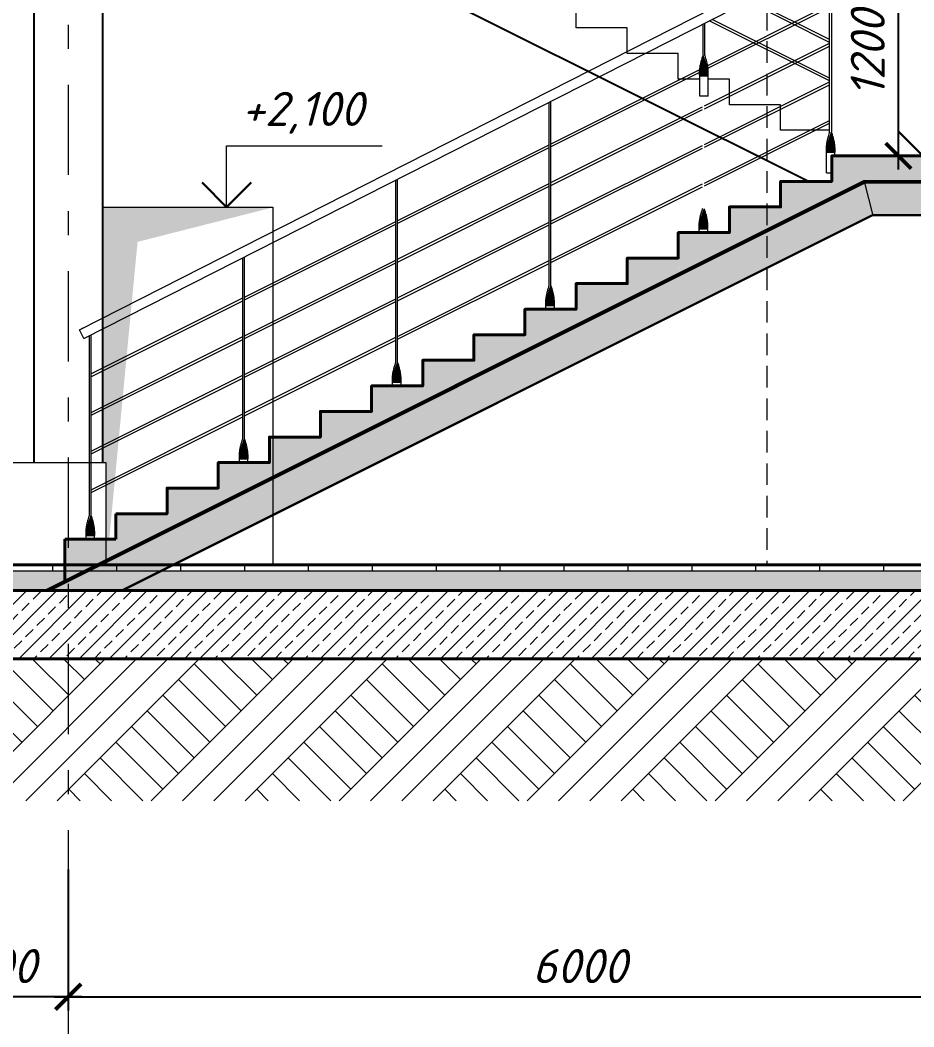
# Model space of a CAD drawing. Header units: millimetres. Extents: x -6419137 to 687965, y -598396 to 179722.
# Drawn here: x 310307 to 315552, y 80457 to 86364 of the extents above; entities that cross this region are included whole.
import ezdxf
from ezdxf.enums import TextEntityAlignment as Align

# ---------------------------------------------------------------- set-up
doc = ezdxf.new("R2010")
doc.units = ezdxf.units.MM
doc.header["$MEASUREMENT"] = 0
doc.linetypes.add('штриховаяX2', pattern=[38.1, 25.4, -12.7])
doc.linetypes.add('Штрихштриховая', pattern=[10936.110735, 5291.666508, -2116.666555, 1411.111116, -2116.666555])
for name, color, linetype, lineweight in [('лестницы_Ном._пера__94', 252, 'Continuous', 5), ('лестницы_Ном._пера__96', 7, 'Continuous', 13), ('лестницы_Ном._пера__99', 7, 'Continuous', 40), ('оси_Ном._пера__96', 7, 'Continuous', 5), ('перекрытие_Ном._пера__99', 7, 'Continuous', 40), ('стены02_Ном._пера__99', 7, 'Continuous', 40), ('чертеж_Ном._пера__91', 250, 'Continuous', 5), ('чертеж_Ном._пера__96', 7, 'Continuous', 13), ('чертеж_Ном._пера__98', 7, 'Continuous', 35), ('штриховка_Ном._пера__96', 7, 'Continuous', 13)]:
    doc.layers.add(name, color=color, linetype=linetype, lineweight=lineweight)
for name, color, linetype in [('оси', 7, 'Continuous'), ('перекрытие', 7, 'Continuous'), ('размеры', 7, 'Continuous'), ('размеры внутр', 7, 'Continuous'), ('чертеж', 7, 'Continuous')]:
    doc.layers.add(name, color=color, linetype=linetype)
doc.styles.get("Standard").update_dxf_attribs({"font": 'isocpeui.ttf'})
doc.styles.add('СГЕНЕРИР_СТИЛЬ_1', font='gost_2_304-81_type.ttf')
doc.dimstyles.get("Standard").update_dxf_attribs({"dimtxt": 150, "dimasz": 100, "dimexe": 100, "dimexo": 100, "dimgap": 80, "dimtad": 1, "dimtoh": 1, "dimdec": 0, "dimzin": 0, "dimdsep": 46, "dimtxsty": 'Standard', "dimblk": 'ARCHTICK', "dimblk2": 'ARCHTICK', "dimcen": 0.09, "dimdle": 100, "dimadec": 0, "dimazin": 0, "dimtfac": 1, "dimtdec": 0, "dimtofl": 0, "dimtmove": 0, "dimatfit": 3, "dimfxl": 1, "dimtolj": 1, "dimtzin": 0, "dimarcsym": 0})
doc.dimstyles.new('STEP', dxfattribs={"dimtxt": 200, "dimasz": 150, "dimexe": 80, "dimexo": 80, "dimgap": 80, "dimtad": 1, "dimdec": 0, "dimzin": 0, "dimdsep": 46, "dimtxsty": 'Standard', "dimblk": 'ARCHTICK', "dimcen": 150, "dimdle": 80, "dimadec": 0, "dimazin": 0, "dimtfac": 1, "dimtdec": 0, "dimtofl": 0, "dimtmove": 1, "dimatfit": 3, "dimfxl": 1, "dimtolj": 1, "dimtzin": 0, "dimarcsym": 0})

# ---------------------------------------------------------------- blocks, each defined once
blk = doc.blocks.new('Стандартный маркер сетки[17]_3', base_point=(114347.3, 2539.6))
at = {"layer": 'оси_Ном._пера__96', "linetype": 'Штрихштриховая', "ltscale": 0.1}
blk.add_line((114347.3, 8601.8), (114347.3, -2142), dxfattribs=at)
at = {"layer": 'оси_Ном._пера__96', "linetype": 'Штрихштриховая'}
blk.add_line((114347.3, -2142), (114347.3, -3142), dxfattribs=at)
blk.add_point((114347.3, -2142), dxfattribs=at)
blk.add_point((114347.3, -2142), dxfattribs=at)
at = {"layer": 'оси_Ном._пера__96', "style": 'СГЕНЕРИР_СТИЛЬ_1'}
blk.add_attdef('AC_MarkerText_1', text='', height=350, rotation=360, dxfattribs=at).set_placement((114208.2, -3811.7), align=Align.BOTTOM_LEFT)
blk = doc.blocks.new('Элемент разреза_68_3', base_point=(50891.7, -142))
at = {"layer": 'штриховка_Ном._пера__96', "linetype": 'Continuous'}
h = blk.add_hatch(dxfattribs=at)
h.set_pattern_fill('ANSI33', color=256, scale=500, style=0)
h.set_pattern_definition([(45, (123176.68, -384.35), (-88.3883, 88.3883), []), (45, (123265.06, -384.35), (-88.3883, 88.3883), [62.5, -31.25])])
h.paths.add_polyline_path([(123347.3, -133.6), (122947.3, -133.6), (122947.3, -434), (123347.3, -434)])
h.paths.add_polyline_path([(113547.3, -834), (123347.3, -834), (123347.3, -434), (113547.3, -434)])
h = blk.add_hatch(dxfattribs=at)
h.set_pattern_fill('ANSI31', color=256, scale=3000, angle=45, style=0)
h.paths.add_polyline_path([(120347.3, -317.9), (120347.3, -283.6), (113547.3, -283.6), (113547.3, -317.9)])
h.paths.add_polyline_path([(122947.3, -283.6), (122947.3, -383.6), (122967.3, -383.6), (122967.3, -283.6)])
h = blk.add_hatch(dxfattribs=at)
h.set_pattern_fill('AR-CONC', color=256, scale=8, style=0)
h.set_pattern_definition([(50, (0, 8), (57.380815, -5.02017), [6, -66]), (355, (0, 8), (-11.100107, 60.17537), [4.8, -52.8]), (100.451444, (4.78, 7.58), (46.280708, 55.1552), [5.099215, -56.09137]), (46.1842, (0, 24), (85.379306, -13.241542), [9, -99]), (96.635635, (7.115, 22.9), (74.772956, 77.92949), [7.64883, -84.1371]), (351.18416, (0, 24), (74.772956, 77.92949), [7.2, -79.2]), (21, (8, 20), (47.752564, -32.209511), [6, -66]), (326, (8, 20), (19.465227, 58.012004), [4.8, -52.8]), (71.451445, (11.98, 17.316), (67.21779, 25.802492), [5.099215, -56.09137]), (37.5, (0, 8), (0.9727884, 26.6315083), [0, -52.16, 0, -53.6, 0, -53]), (7.5, (0, 8), (21.045563, 31.552937), [0, -30.56, 0, -50.96, 0, -20.2]), (327.5, (-17.84, 8), (42.705795, -1.8043897), [0, -20, 0, -62.4, 0, -82.8]), (317.5, (-25.84, 8), (46.654894, 8.008399), [0, -26, 0, -41.44, 0, -58.8])])
h.paths.add_polyline_path([(122947.3, -434), (122947.3, -321.8), (113547.3, -321.8), (113547.3, -434)])
at = {"layer": 'перекрытие_Ном._пера__99', "linetype": 'Continuous'}
for p, q in [((113547.3, -283.6), (122947.3, -283.6)), ((113547.3, -834), (123347.3, -834))]:
    blk.add_line(p, q, dxfattribs=at)
blk.add_lwpolyline([(113547.3, -434), (122947.3, -434), (122947.3, -133.6), (123347.3, -133.6), (123347.3, -434)], dxfattribs=at)
at = {"layer": 'штриховка_Ном._пера__96', "linetype": 'Continuous'}
blk.add_line((113547.3, -317.9), (122947.3, -317.9), dxfattribs=at)
blk = doc.blocks.new('_ArchTick')
at = {"color": 0, "linetype": 'ByBlock', "const_width": 0.15}
blk.add_lwpolyline([(-0.5, -0.5), (0.5, 0.5)], dxfattribs=at)
blk = doc.blocks.new('*D604')
at = {"color": 0, "lineweight": -2, "transparency": 16777216}
for p, q in [((761.7, 712.5), (761.7, 2072.5)), ((512, 1992.5), (841.7, 1992.5)), ((512, 792.5), (841.7, 792.5))]:
    blk.add_line(p, q, dxfattribs=at)
at = {"layer": 'Defpoints', "color": 0, "transparency": 16777216}
for p in [(432, 1992.5), (761.7, 1992.5), (432, 792.5)]:
    blk.add_point(p, dxfattribs=at)
at = {"color": 0, "lineweight": -2, "transparency": 16777216, "xscale": 150, "yscale": 150, "zscale": 150}
for p, rotation in [((761.7, 1992.5), 90), ((761.7, 792.5), 270)]:
    blk.add_blockref('_ArchTick', p, dxfattribs=dict(at, rotation=rotation))
at = {"color": 0, "transparency": 16777216, "insert": (581.7, 1392.5), "char_height": 200, "attachment_point": 5, "rotation": 90}
blk.add_mtext('\\A1;1200', dxfattribs=at)
blk = doc.blocks.new('Отметка высоты (ГОСТ)[26]_3', base_point=(115340.8, -142))
at = {"layer": 'чертеж_Ном._пера__91', "linetype": 'Continuous'}
for p, q in [((115340.8, -142), (115340.8, 308)), ((115340.8, 308), (116482.7, 308)), ((114709.4, -142), (115540.8, -142))]:
    blk.add_line(p, q, dxfattribs=at)
at = {"layer": 'чертеж_Ном._пера__98', "linetype": 'Continuous', "lineweight": 30}
for q in [(115160.8, 38), (115520.8, 38)]:
    blk.add_line((115340.8, -142), q, dxfattribs=at)
blk = doc.blocks.new('*D619')
at = {"layer": 'Defpoints', "color": 0, "transparency": 16777216}
for p in [(310590, 81429.9), (316590, 81055.4), (316590, 80633.6)]:
    blk.add_point(p, dxfattribs=at)
at = {"layer": 'размеры', "color": 0, "lineweight": -2, "transparency": 16777216}
for p, q in [((310590, 81379.9), (310590, 80553.6)), ((316590, 81005.4), (316590, 80553.6)), ((310510, 80633.6), (316670, 80633.6))]:
    blk.add_line(p, q, dxfattribs=at)
at = {"layer": 'размеры', "color": 0, "lineweight": -2, "transparency": 16777216, "xscale": 150, "yscale": 150, "zscale": 150, "rotation": 180}
blk.add_blockref('_ArchTick', (310590, 80633.6), dxfattribs=at)
at = {"layer": 'размеры', "color": 0, "lineweight": -2, "transparency": 16777216, "xscale": 150, "yscale": 150, "zscale": 150}
blk.add_blockref('_ArchTick', (316590, 80633.6), dxfattribs=at)
at = {"layer": 'размеры', "color": 0, "transparency": 16777216, "insert": (313590, 80813.6), "char_height": 200, "attachment_point": 5}
blk.add_mtext('\\A1;6000', dxfattribs=at)
blk = doc.blocks.new('*D622')
at = {"layer": 'Defpoints', "color": 0, "transparency": 16777216}
for p in [(309790, 82298.1), (310590, 81141.6), (309790, 80633.6)]:
    blk.add_point(p, dxfattribs=at)
at = {"layer": 'размеры', "color": 0, "lineweight": -2, "transparency": 16777216}
for p, q in [((309790, 82248.1), (309790, 80553.6)), ((310590, 81091.6), (310590, 80553.6)), ((310670, 80633.6), (309710, 80633.6))]:
    blk.add_line(p, q, dxfattribs=at)
at = {"layer": 'размеры', "color": 0, "lineweight": -2, "transparency": 16777216, "xscale": 150, "yscale": 150, "zscale": 150, "rotation": 180}
blk.add_blockref('_ArchTick', (309790, 80633.6), dxfattribs=at)
at = {"layer": 'размеры', "color": 0, "lineweight": -2, "transparency": 16777216, "xscale": 150, "yscale": 150, "zscale": 150}
blk.add_blockref('_ArchTick', (310590, 80633.6), dxfattribs=at)
at = {"layer": 'размеры', "color": 0, "transparency": 16777216, "insert": (310190, 80813.6), "char_height": 200, "attachment_point": 5}
blk.add_mtext('\\A1;800', dxfattribs=at)
blk = doc.blocks.new('A$C47F26294')
at = {"layer": 'лестницы_Ном._пера__94', "linetype": 'Continuous', "lineweight": 13}
blk.add_hatch(color=9, dxfattribs=at).paths.add_polyline_path([(1470.1, 642.5), (1470.1, 792), (370.1, 792), (370.6, 642.5)])
h = blk.add_hatch(color=9, dxfattribs=at)
h.paths.add_polyline_path([(1844.7, 641.8), (561.5, 641.8), (563.6, 632.1), (611.5, 441.8), (1844.7, 441.8)])
h.paths.add_polyline_path([(-4129.9, -1457.5), (-4129.9, -1703.7), (-4237.5, -1757.5), (-3787.2, -1757.5), (611.5, 441.8), (561.2, 641.8), (-531.1, 124.1), (-529.9, 192.5), (-829.9, 192.5), (-829.9, 42.5), (-1129.9, 42.5), (-1129.9, -107.5), (-1429.9, -107.5), (-1429.9, -257.5), (-1729.9, -257.5), (-1729.9, -407.5), (-2029.9, -407.5), (-2029.9, -557.5), (-2329.9, -557.5), (-2329.9, -707.5), (-2629.9, -707.5), (-2629.9, -857.5), (-2929.9, -857.5), (-2929.9, -1007.5), (-3229.9, -1007.5), (-3229.9, -1157.5), (-3529.9, -1157.5), (-3529.9, -1307.5), (-3829.9, -1307.5), (-3829.9, -1457.5)])
h = blk.add_hatch(color=9, dxfattribs=at)
h.paths.add_polyline_path([(345.9, 534.2), (179.3, 642.5), (70.1, 642.5), (70.1, 492.5), (-229.9, 492.5), (-229.9, 342.5), (-529.9, 342.5), (-529.9, 192.5), (-529.9, 124.7)])
h.paths.add_polyline_path([(561.2, 641.8), (370.6, 642.5), (179.3, 642.5), (345.9, 534.2)])
blk.add_lwpolyline([(-2718.5, 2119), (237.4, 642.5)])
at = {"layer": 'лестницы_Ном._пера__96', "linetype": 'Continuous'}
for p, q in [((-4045, -228), (340.1, 1999.5)), ((-4019.2, -279.7), (340.1, 1934.7)), ((357.6, 927.3), (357.6, 1935.2)), ((370.1, 934.6), (370.1, 1935.2)), ((-1129.9, 1542.5), (-1129.9, 1692.5)), ((-375.7, 1313.3), (357.6, 1679.9)), ((-375.7, 1296.5), (357.6, 1663.1)), ((357.6, 1458.3), (-123.9, 1699)), ((357.6, 1475), (-107.3, 1707.5)), ((-829.9, 1542.5), (-1129.9, 1542.5)), ((-829.9, 1392.5), (-829.9, 1542.5)), ((-384.6, 1382.5), (-384.6, 1566.6)), ((-374.6, 1382.5), (-374.6, 1571.7)), ((357.6, 1231.6), (-348.8, 1584.8)), ((357.6, 1248.4), (-332.1, 1593.2)), ((-377.3, 1085.8), (357.6, 1453.2)), ((-377.3, 1069), (357.6, 1436.5)), ((-529.9, 1392.5), (-829.9, 1392.5)), ((-529.9, 1242.5), (-529.9, 1392.5)), ((-392.4, 1357.5), (-390.9, 1362.5)), ((-390.9, 1362.5), (-389.4, 1367.5)), ((-390.9, 1362.5), (-378, 1362.5)), ((-389.4, 1367.5), (-387.8, 1372.5)), ((-389.4, 1367.5), (-379.6, 1367.5)), ((-387.8, 1372.5), (-386.2, 1377.5)), ((-387.8, 1372.5), (-381.3, 1372.5)), ((-386.2, 1377.5), (-383, 1377.5)), ((-383, 1377.5), (-384.6, 1382.5)), ((-381.3, 1372.5), (-383, 1377.5)), ((-379.6, 1367.5), (-381.3, 1372.5)), ((-378, 1362.5), (-379.6, 1367.5)), ((-376.3, 1357.5), (-378, 1362.5)), ((-373, 1377.5), (-374.6, 1382.5)), ((-371.4, 1372.5), (-373, 1377.5)), ((-369.8, 1367.5), (-371.4, 1372.5)), ((-368.3, 1362.5), (-369.8, 1367.5)), ((-366.8, 1357.5), (-368.3, 1362.5)), ((-1275.7, 863.3), (-387.5, 1307.4)), ((-404.2, 1297.5), (-403.8, 1302.5)), ((-403.8, 1302.5), (-403.2, 1307.5)), ((-403.8, 1302.5), (-360.4, 1302.5)), ((-403.2, 1307.5), (-402.5, 1312.5)), ((-403.2, 1307.5), (-361.6, 1307.5)), ((-402.5, 1312.5), (-401.7, 1317.5)), ((-402.5, 1312.5), (-362.8, 1312.5)), ((-401.7, 1317.5), (-400.8, 1322.5)), ((-401.7, 1317.5), (-364.1, 1317.5)), ((-400.8, 1322.5), (-399.8, 1327.5)), ((-400.8, 1322.5), (-365.5, 1322.5)), ((-399.8, 1327.5), (-398.8, 1332.5)), ((-399.8, 1327.5), (-366.9, 1327.5)), ((-398.8, 1332.5), (-397.6, 1337.5)), ((-398.8, 1332.5), (-368.3, 1332.5)), ((-397.6, 1337.5), (-396.4, 1342.5)), ((-397.6, 1337.5), (-369.9, 1337.5)), ((-396.4, 1342.5), (-395.1, 1347.5)), ((-396.4, 1342.5), (-371.4, 1342.5)), ((-395.1, 1347.5), (-393.8, 1352.5)), ((-395.1, 1347.5), (-373, 1347.5)), ((-393.8, 1352.5), (-392.4, 1357.5)), ((-393.8, 1352.5), (-374.7, 1352.5)), ((-392.4, 1357.5), (-376.3, 1357.5)), ((-374.7, 1352.5), (-376.3, 1357.5)), ((-373, 1347.5), (-374.7, 1352.5)), ((-371.4, 1342.5), (-373, 1347.5)), ((-369.9, 1337.5), (-371.4, 1342.5)), ((-368.3, 1332.5), (-369.9, 1337.5)), ((-366.9, 1327.5), (-368.3, 1332.5)), ((-365.5, 1322.5), (-366.9, 1327.5)), ((-365.4, 1352.5), (-366.8, 1357.5)), ((-364.1, 1317.5), (-365.5, 1322.5)), ((-364.1, 1347.5), (-365.4, 1352.5)), ((-362.8, 1342.5), (-364.1, 1347.5)), ((-362.8, 1312.5), (-364.1, 1317.5)), ((-361.6, 1337.5), (-362.8, 1342.5)), ((-361.6, 1307.5), (-362.8, 1312.5)), ((-360.4, 1332.5), (-361.6, 1337.5)), ((-360.4, 1302.5), (-361.6, 1307.5)), ((-359.4, 1327.5), (-360.4, 1332.5)), ((-359.4, 1297.5), (-360.4, 1302.5)), ((-358.4, 1322.5), (-359.4, 1327.5)), ((-357.5, 1317.5), (-358.4, 1322.5)), ((-356.7, 1312.5), (-357.5, 1317.5)), ((-356, 1307.5), (-356.7, 1312.5)), ((-355.4, 1302.5), (-356, 1307.5)), ((-355, 1297.5), (-355.4, 1302.5)), ((-1275.7, 846.5), (-387.5, 1290.6)), ((-404.6, 1242.5), (-529.9, 1242.5)), ((-405.1, 1277.5), (-405, 1282.5)), ((-405.1, 1277.5), (-356.1, 1277.5)), ((-405, 1272.5), (-405.1, 1277.5)), ((-405, 1282.5), (-404.9, 1287.5)), ((-405, 1282.5), (-356.7, 1282.5)), ((-405, 1272.5), (-355.5, 1272.5)), ((-404.9, 1267.5), (-405, 1272.5)), ((-404.9, 1287.5), (-404.6, 1292.5)), ((-404.9, 1287.5), (-357.5, 1287.5)), ((-404.9, 1267.5), (-355, 1267.5)), ((-404.6, 1262.5), (-404.9, 1267.5)), ((-404.6, 1292.5), (-404.2, 1297.5)), ((-404.6, 1292.5), (-358.4, 1292.5)), ((-404.6, 1262.5), (-354.6, 1262.5)), ((-404.6, 1242.5), (-404.6, 1262.5)), ((-404.6, 1142.5), (-404.6, 1262.5)), ((-404.2, 1297.5), (-359.4, 1297.5)), ((-358.4, 1292.5), (-359.4, 1297.5)), ((-357.5, 1287.5), (-358.4, 1292.5)), ((-356.7, 1282.5), (-357.5, 1287.5)), ((-356.1, 1277.5), (-356.7, 1282.5)), ((-355.5, 1272.5), (-356.1, 1277.5)), ((-355, 1267.5), (-355.5, 1272.5)), ((-354.6, 1292.5), (-355, 1297.5)), ((-354.6, 1262.5), (-355, 1267.5)), ((-354.3, 1287.5), (-354.6, 1292.5)), ((-354.6, 1242.5), (-354.6, 1262.5)), ((-354.6, 1142.5), (-354.6, 1262.5)), ((-229.9, 1242.5), (-354.6, 1242.5)), ((-354.2, 1282.5), (-354.3, 1287.5)), ((-354.3, 1267.5), (-354.2, 1272.5)), ((-354.1, 1277.5), (-354.2, 1282.5)), ((-354.2, 1272.5), (-354.1, 1277.5)), ((-229.9, 1092.5), (-229.9, 1242.5)), ((-377.3, 859.1), (357.6, 1226.6)), ((-377.3, 842.4), (357.6, 1209.8)), ((-354.6, 1142.5), (-404.6, 1142.5)), ((-1287.5, 32.5), (-1287.5, 1107.9)), ((-1277.5, 32.5), (-1277.5, 1113)), ((-1277.3, 635.8), (-387.5, 1080.7)), ((-1277.3, 619), (-387.5, 1063.9)), ((70.1, 1092.5), (-229.9, 1092.5)), ((70.1, 942.5), (70.1, 1092.5)), ((-377.3, 632.5), (357.6, 999.9)), ((-377.3, 615.7), (357.6, 983.1)), ((357.6, 942.5), (70.1, 942.5)), ((345.2, 882.5), (346.4, 887.5)), ((346.4, 887.5), (347.6, 892.5)), ((347.6, 892.5), (348.9, 897.5)), ((348.9, 897.5), (350.2, 902.5)), ((350.2, 902.5), (351.7, 907.5)), ((351.7, 907.5), (353.1, 912.5)), ((353.1, 912.5), (357.6, 927.3)), ((353.2, 882.5), (354.7, 887.5)), ((354.6, 917.5), (356.2, 922.5)), ((354.7, 887.5), (356.3, 892.5)), ((382.5, 887.5), (354.7, 887.5)), ((356.2, 922.5), (357.8, 927.5)), ((356.3, 892.5), (357.9, 897.5)), ((381.3, 892.5), (356.3, 892.5)), ((357.8, 927.5), (359.4, 932.5)), ((357.9, 897.5), (359.5, 902.5)), ((380, 897.5), (357.9, 897.5)), ((359.5, 902.5), (361.1, 907.5)), ((378.6, 902.5), (359.5, 902.5)), ((361.1, 907.5), (362.8, 912.5)), ((377.2, 907.5), (361.1, 907.5)), ((362.8, 912.5), (364.5, 917.5)), ((375.7, 912.5), (362.8, 912.5)), ((364.5, 917.5), (366.1, 922.5)), ((374.2, 917.5), (364.5, 917.5)), ((366.1, 922.5), (367.8, 927.5)), ((372.6, 922.5), (366.1, 922.5)), ((367.8, 927.5), (370.1, 934.6)), ((371, 927.5), (367.8, 927.5)), ((372.6, 922.5), (371, 927.5)), ((374.2, 917.5), (372.6, 922.5)), ((375.7, 912.5), (374.2, 917.5)), ((377.2, 907.5), (375.7, 912.5)), ((378.6, 902.5), (377.2, 907.5)), ((380, 897.5), (378.6, 902.5)), ((381.3, 892.5), (380, 897.5)), ((382.5, 887.5), (381.3, 892.5)), ((383.6, 882.5), (382.5, 887.5)), ((-2175.7, 413.3), (-1287.5, 857.4)), ((-2175.7, 396.5), (-1287.5, 840.6)), ((-1277.3, 409.1), (-387.5, 854)), ((-1277.3, 392.4), (-387.5, 837.3)), ((338.9, 827.5), (339, 832.5)), ((339, 822.5), (338.9, 827.5)), ((339, 832.5), (339.1, 837.5)), ((339.1, 837.5), (339.4, 842.5)), ((339.4, 842.5), (339.8, 847.5)), ((339.8, 847.5), (340.3, 852.5)), ((340.3, 852.5), (340.9, 857.5)), ((340.3, 822.5), (340.9, 827.5)), ((340.9, 857.5), (341.5, 862.5)), ((340.9, 827.5), (341.6, 832.5)), ((389.9, 827.5), (340.9, 827.5)), ((341.5, 862.5), (342.3, 867.5)), ((341.6, 832.5), (342.4, 837.5)), ((389.9, 832.5), (341.6, 832.5)), ((342.3, 867.5), (343.2, 872.5)), ((342.4, 837.5), (343.2, 842.5)), ((389.7, 837.5), (342.4, 837.5)), ((343.2, 872.5), (344.2, 877.5)), ((343.2, 842.5), (344.2, 847.5)), ((389.4, 842.5), (343.2, 842.5)), ((344.2, 877.5), (345.2, 882.5)), ((344.2, 847.5), (345.3, 852.5)), ((389.1, 847.5), (344.2, 847.5)), ((345.3, 852.5), (346.4, 857.5)), ((388.6, 852.5), (345.3, 852.5)), ((346.4, 857.5), (347.6, 862.5)), ((388, 857.5), (346.4, 857.5)), ((347.6, 862.5), (348.9, 867.5)), ((387.3, 862.5), (347.6, 862.5)), ((348.9, 867.5), (350.3, 872.5)), ((386.5, 867.5), (348.9, 867.5)), ((350.3, 872.5), (351.7, 877.5)), ((385.6, 872.5), (350.3, 872.5)), ((351.7, 877.5), (353.2, 882.5)), ((384.7, 877.5), (351.7, 877.5)), ((383.6, 882.5), (353.2, 882.5)), ((384.7, 877.5), (383.6, 882.5)), ((385.6, 872.5), (384.7, 877.5)), ((386.5, 867.5), (385.6, 872.5)), ((387.3, 862.5), (386.5, 867.5)), ((388, 857.5), (387.3, 862.5)), ((388.6, 852.5), (388, 857.5)), ((389.1, 847.5), (388.6, 852.5)), ((389.4, 842.5), (389.1, 847.5)), ((389.7, 837.5), (389.4, 842.5)), ((389.9, 832.5), (389.7, 837.5)), ((389.9, 827.5), (389.9, 832.5)), ((389.9, 822.5), (389.9, 827.5)), ((339.2, 817.5), (339, 822.5)), ((339.4, 812.5), (339.8, 817.5)), ((389.4, 812.5), (339.4, 812.5)), ((339.4, 692.5), (339.4, 812.5)), ((339.8, 817.5), (340.3, 822.5)), ((389.7, 817.5), (339.8, 817.5)), ((389.9, 822.5), (340.3, 822.5)), ((670.1, 792.5), (370.1, 792.5)), ((389.4, 812.5), (389.7, 817.5)), ((389.4, 792.5), (389.4, 812.5)), ((389.4, 792.5), (389.4, 812.5)), ((389.7, 817.5), (389.9, 822.5)), ((-2187.3, -417.5), (-2187.3, 650.9)), ((-2177.3, -417.5), (-2177.3, 656)), ((-2177.3, 185.8), (-1287.5, 630.7)), ((-2177.3, 169), (-1287.5, 613.9)), ((-1277.3, 182.5), (-387.5, 627.4)), ((-1277.3, 165.7), (-387.5, 610.6)), ((-390.5, 472.5), (-388.9, 477.5)), ((-388.9, 477.5), (-387.3, 482.5)), ((-380.6, 472.5), (-378.9, 477.5)), ((-378.9, 477.5), (-377.3, 482.5)), ((-375.6, 477.5), (-378.9, 477.5)), ((-374.1, 472.5), (-375.6, 477.5)), ((-405.2, 412.5), (-404.4, 417.5)), ((-404.4, 417.5), (-403.5, 422.5)), ((-403.5, 422.5), (-402.5, 427.5)), ((-402.5, 427.5), (-401.5, 432.5)), ((-401.5, 432.5), (-400.3, 437.5)), ((-400.3, 437.5), (-399.1, 442.5)), ((-399.1, 442.5), (-397.8, 447.5)), ((-399.1, 412.5), (-397.8, 417.5)), ((-397.8, 447.5), (-396.5, 452.5)), ((-397.8, 417.5), (-396.4, 422.5)), ((-360.2, 417.5), (-397.8, 417.5)), ((-396.5, 452.5), (-395, 457.5)), ((-396.4, 422.5), (-395, 427.5)), ((-361.1, 422.5), (-396.4, 422.5)), ((-395, 457.5), (-393.6, 462.5)), ((-395, 427.5), (-393.5, 432.5)), ((-362, 427.5), (-395, 427.5)), ((-393.6, 462.5), (-392.1, 467.5)), ((-393.5, 432.5), (-392, 437.5)), ((-363.1, 432.5), (-393.5, 432.5)), ((-392.1, 467.5), (-390.5, 472.5)), ((-392, 437.5), (-390.4, 442.5)), ((-364.2, 437.5), (-392, 437.5)), ((-390.4, 442.5), (-388.8, 447.5)), ((-365.4, 442.5), (-390.4, 442.5)), ((-388.8, 447.5), (-387.2, 452.5)), ((-366.7, 447.5), (-388.8, 447.5)), ((-387.2, 452.5), (-385.6, 457.5)), ((-368.1, 452.5), (-387.2, 452.5)), ((-385.6, 457.5), (-383.9, 462.5)), ((-369.5, 457.5), (-385.6, 457.5)), ((-383.9, 462.5), (-382.2, 467.5)), ((-371, 462.5), (-383.9, 462.5)), ((-382.2, 467.5), (-380.6, 472.5)), ((-372.5, 467.5), (-382.2, 467.5)), ((-374.1, 472.5), (-380.6, 472.5)), ((-372.5, 467.5), (-374.1, 472.5)), ((-371, 462.5), (-372.5, 467.5)), ((-369.5, 457.5), (-371, 462.5)), ((-368.1, 452.5), (-369.5, 457.5)), ((-366.7, 447.5), (-368.1, 452.5)), ((-365.4, 442.5), (-366.7, 447.5)), ((-364.2, 437.5), (-365.4, 442.5)), ((-363.1, 432.5), (-364.2, 437.5)), ((-362, 427.5), (-363.1, 432.5)), ((-361.1, 422.5), (-362, 427.5)), ((-360.2, 417.5), (-361.1, 422.5)), ((-359.4, 412.5), (-360.2, 417.5)), ((-3075.4, -36.6), (-2187.3, 407.5)), ((-3075.4, -53.4), (-2187.3, 390.7)), ((-2177.3, -40.9), (-1287.5, 404)), ((-2177.3, -57.6), (-1287.5, 387.3)), ((-407.8, 377.5), (-407.7, 382.5)), ((-407.7, 372.5), (-407.8, 377.5)), ((-407.7, 382.5), (-407.6, 387.5)), ((-407.5, 367.5), (-407.7, 372.5)), ((-407.6, 387.5), (-407.3, 392.5)), ((-407.3, 392.5), (-406.9, 397.5)), ((-407.3, 362.5), (-406.9, 367.5)), ((-357.3, 362.5), (-407.3, 362.5)), ((-407.3, 342.5), (-407.3, 362.5)), ((-406.9, 397.5), (-406.4, 402.5)), ((-406.9, 367.5), (-406.4, 372.5)), ((-357, 367.5), (-406.9, 367.5)), ((-406.4, 402.5), (-405.8, 407.5)), ((-406.4, 372.5), (-405.8, 377.5)), ((-356.8, 372.5), (-406.4, 372.5)), ((-405.8, 407.5), (-405.2, 412.5)), ((-405.8, 377.5), (-405.1, 382.5)), ((-356.8, 377.5), (-405.8, 377.5)), ((-405.1, 382.5), (-404.3, 387.5)), ((-356.8, 382.5), (-405.1, 382.5)), ((-404.3, 387.5), (-403.5, 392.5)), ((-357, 387.5), (-404.3, 387.5)), ((-403.5, 392.5), (-402.5, 397.5)), ((-357.3, 392.5), (-403.5, 392.5)), ((-402.5, 397.5), (-401.4, 402.5)), ((-357.6, 397.5), (-402.5, 397.5)), ((-401.4, 402.5), (-400.3, 407.5)), ((-358.1, 402.5), (-401.4, 402.5)), ((-400.3, 407.5), (-399.1, 412.5)), ((-358.7, 407.5), (-400.3, 407.5)), ((-359.4, 412.5), (-399.1, 412.5)), ((-358.7, 407.5), (-359.4, 412.5)), ((-358.1, 402.5), (-358.7, 407.5)), ((-357.6, 397.5), (-358.1, 402.5)), ((-357.3, 392.5), (-357.6, 397.5)), ((-357, 387.5), (-357.3, 392.5)), ((-357.3, 362.5), (-357, 367.5)), ((-357.3, 342.5), (-357.3, 362.5)), ((-356.8, 382.5), (-357, 387.5)), ((-357, 367.5), (-356.8, 372.5)), ((-356.8, 377.5), (-356.8, 382.5)), ((-356.8, 372.5), (-356.8, 377.5)), ((-3085.4, -867.5), (-3085.4, 194.6)), ((-3075.4, -867.5), (-3075.4, 199.7)), ((-3075.4, -263.3), (-2187.3, 180.8)), ((-2177.3, -267.5), (-1287.5, 177.4)), ((-3075.4, -280), (-2187.3, 164)), ((-2177.3, -284.3), (-1287.5, 160.6)), ((-1297.8, -2.5), (-1296.5, 2.5)), ((-1296.5, 2.5), (-1295, 7.5)), ((-1295, 7.5), (-1293.6, 12.5)), ((-1293.6, 12.5), (-1292.1, 17.5)), ((-1292.1, 17.5), (-1290.5, 22.5)), ((-1290.5, 22.5), (-1288.9, 27.5)), ((-1288.9, 27.5), (-1287.3, 32.5)), ((-1288.8, -2.5), (-1287.2, 2.5)), ((-1287.2, 2.5), (-1285.6, 7.5)), ((-1268.1, 2.5), (-1287.2, 2.5)), ((-1285.6, 7.5), (-1283.9, 12.5)), ((-1269.5, 7.5), (-1285.6, 7.5)), ((-1283.9, 12.5), (-1282.2, 17.5)), ((-1271, 12.5), (-1283.9, 12.5)), ((-1282.2, 17.5), (-1280.6, 22.5)), ((-1272.5, 17.5), (-1282.2, 17.5)), ((-1280.6, 22.5), (-1278.9, 27.5)), ((-1274.1, 22.5), (-1280.6, 22.5)), ((-1278.9, 27.5), (-1277.3, 32.5)), ((-1275.6, 27.5), (-1278.9, 27.5)), ((-1274.1, 22.5), (-1275.6, 27.5)), ((-1272.5, 17.5), (-1274.1, 22.5)), ((-1271, 12.5), (-1272.5, 17.5)), ((-1269.5, 7.5), (-1271, 12.5)), ((-1268.1, 2.5), (-1269.5, 7.5)), ((-1266.7, -2.5), (-1268.1, 2.5)), ((-3973.6, -485.7), (-3085.4, -41.6)), ((-3973.6, -502.5), (-3085.4, -58.4)), ((-3075.4, -489.9), (-2187.3, -45.9)), ((-1307.6, -62.5), (-1307.3, -57.5)), ((-1307.3, -57.5), (-1306.9, -52.5)), ((-1306.9, -52.5), (-1306.4, -47.5)), ((-1306.4, -47.5), (-1305.8, -42.5)), ((-1305.8, -42.5), (-1305.2, -37.5)), ((-1305.2, -37.5), (-1304.4, -32.5)), ((-1304.4, -32.5), (-1303.5, -27.5)), ((-1304.3, -62.5), (-1303.5, -57.5)), ((-1303.5, -27.5), (-1302.5, -22.5)), ((-1303.5, -57.5), (-1302.5, -52.5)), ((-1257.3, -57.5), (-1303.5, -57.5)), ((-1302.5, -22.5), (-1301.5, -17.5)), ((-1302.5, -52.5), (-1301.4, -47.5)), ((-1257.6, -52.5), (-1302.5, -52.5)), ((-1301.5, -17.5), (-1300.3, -12.5)), ((-1301.4, -47.5), (-1300.3, -42.5)), ((-1258.1, -47.5), (-1301.4, -47.5)), ((-1300.3, -12.5), (-1299.1, -7.5)), ((-1300.3, -42.5), (-1299.1, -37.5)), ((-1258.7, -42.5), (-1300.3, -42.5)), ((-1299.1, -7.5), (-1297.8, -2.5)), ((-1299.1, -37.5), (-1297.8, -32.5)), ((-1259.4, -37.5), (-1299.1, -37.5)), ((-1297.8, -32.5), (-1296.4, -27.5)), ((-1260.2, -32.5), (-1297.8, -32.5)), ((-1296.4, -27.5), (-1295, -22.5)), ((-1261.1, -27.5), (-1296.4, -27.5)), ((-1295, -22.5), (-1293.5, -17.5)), ((-1262, -22.5), (-1295, -22.5)), ((-1293.5, -17.5), (-1292, -12.5)), ((-1263.1, -17.5), (-1293.5, -17.5)), ((-1292, -12.5), (-1290.4, -7.5)), ((-1264.2, -12.5), (-1292, -12.5)), ((-1290.4, -7.5), (-1288.8, -2.5)), ((-1265.4, -7.5), (-1290.4, -7.5)), ((-1266.7, -2.5), (-1288.8, -2.5)), ((-1265.4, -7.5), (-1266.7, -2.5)), ((-1264.2, -12.5), (-1265.4, -7.5)), ((-1263.1, -17.5), (-1264.2, -12.5)), ((-1262, -22.5), (-1263.1, -17.5)), ((-1261.1, -27.5), (-1262, -22.5)), ((-1260.2, -32.5), (-1261.1, -27.5)), ((-1259.4, -37.5), (-1260.2, -32.5)), ((-1258.7, -42.5), (-1259.4, -37.5)), ((-1258.1, -47.5), (-1258.7, -42.5)), ((-1257.6, -52.5), (-1258.1, -47.5)), ((-1257.3, -57.5), (-1257.6, -52.5)), ((-1257, -62.5), (-1257.3, -57.5)), ((-3075.4, -506.7), (-2187.3, -62.6)), ((-1307.8, -72.5), (-1307.7, -67.5)), ((-1307.7, -77.5), (-1307.8, -72.5)), ((-1307.7, -67.5), (-1307.6, -62.5)), ((-1307.5, -82.5), (-1307.7, -77.5)), ((-1307.3, -87.5), (-1306.9, -82.5)), ((-1257.3, -87.5), (-1307.3, -87.5)), ((-1307.3, -107.5), (-1307.3, -87.5)), ((-1306.9, -82.5), (-1306.4, -77.5)), ((-1257, -82.5), (-1306.9, -82.5)), ((-1306.4, -77.5), (-1305.8, -72.5)), ((-1256.8, -77.5), (-1306.4, -77.5)), ((-1305.8, -72.5), (-1305.1, -67.5)), ((-1256.8, -72.5), (-1305.8, -72.5)), ((-1305.1, -67.5), (-1304.3, -62.5)), ((-1256.8, -67.5), (-1305.1, -67.5)), ((-1257, -62.5), (-1304.3, -62.5)), ((-1257.3, -87.5), (-1257, -82.5)), ((-1257.3, -107.5), (-1257.3, -87.5)), ((-1256.8, -67.5), (-1257, -62.5)), ((-1257, -82.5), (-1256.8, -77.5)), ((-1256.8, -72.5), (-1256.8, -67.5)), ((-1256.8, -77.5), (-1256.8, -72.5)), ((-4045, -228), (-4022.2, -216.6)), ((-4019.2, -279.7), (-4045, -228)), ((-4041.7, -234.6), (-4042.8, -232.5)), ((-3985.2, -1317.5), (-3985.2, -262.4)), ((-3975.2, -1317.5), (-3975.2, -257.3)), ((-3975.2, -713.2), (-3085.4, -268.3)), ((-3975.2, -729.9), (-3085.4, -285)), ((-3075.4, -716.6), (-2187.3, -272.5)), ((-3075.4, -733.4), (-2187.3, -289.3)), ((-2203.5, -477.5), (-2202.5, -472.5)), ((-2202.5, -472.5), (-2201.5, -467.5)), ((-2201.5, -467.5), (-2200.3, -462.5)), ((-2200.3, -462.5), (-2199.1, -457.5)), ((-2199.1, -457.5), (-2197.8, -452.5)), ((-2197.8, -452.5), (-2196.5, -447.5)), ((-2196.5, -447.5), (-2195, -442.5)), ((-2196.4, -477.5), (-2195, -472.5)), ((-2195, -442.5), (-2193.6, -437.5)), ((-2195, -472.5), (-2193.5, -467.5)), ((-2162, -472.5), (-2195, -472.5)), ((-2193.6, -437.5), (-2192.1, -432.5)), ((-2193.5, -467.5), (-2192, -462.5)), ((-2163.1, -467.5), (-2193.5, -467.5)), ((-2192.1, -432.5), (-2190.5, -427.5)), ((-2192, -462.5), (-2190.4, -457.5)), ((-2164.2, -462.5), (-2192, -462.5)), ((-2190.5, -427.5), (-2188.9, -422.5)), ((-2190.4, -457.5), (-2188.8, -452.5)), ((-2165.4, -457.5), (-2190.4, -457.5)), ((-2188.9, -422.5), (-2187.3, -417.5)), ((-2188.8, -452.5), (-2187.2, -447.5)), ((-2166.7, -452.5), (-2188.8, -452.5)), ((-2187.2, -447.5), (-2185.6, -442.5)), ((-2168.1, -447.5), (-2187.2, -447.5)), ((-2185.6, -442.5), (-2183.9, -437.5)), ((-2169.5, -442.5), (-2185.6, -442.5)), ((-2183.9, -437.5), (-2182.2, -432.5)), ((-2171, -437.5), (-2183.9, -437.5)), ((-2182.2, -432.5), (-2180.6, -427.5)), ((-2172.5, -432.5), (-2182.2, -432.5)), ((-2180.6, -427.5), (-2178.9, -422.5)), ((-2174.1, -427.5), (-2180.6, -427.5)), ((-2178.9, -422.5), (-2177.3, -417.5)), ((-2175.6, -422.5), (-2178.9, -422.5)), ((-2174.1, -427.5), (-2175.6, -422.5)), ((-2172.5, -432.5), (-2174.1, -427.5)), ((-2171, -437.5), (-2172.5, -432.5)), ((-2169.5, -442.5), (-2171, -437.5)), ((-2168.1, -447.5), (-2169.5, -442.5)), ((-2166.7, -452.5), (-2168.1, -447.5)), ((-2165.4, -457.5), (-2166.7, -452.5)), ((-2164.2, -462.5), (-2165.4, -457.5)), ((-2163.1, -467.5), (-2164.2, -462.5)), ((-2162, -472.5), (-2163.1, -467.5)), ((-2161.1, -477.5), (-2162, -472.5)), ((-3975.2, -939.8), (-3085.4, -494.9)), ((-3975.2, -956.6), (-3085.4, -511.7)), ((-2207.8, -522.5), (-2207.7, -517.5)), ((-2207.7, -527.5), (-2207.8, -522.5)), ((-2207.7, -517.5), (-2207.6, -512.5)), ((-2207.5, -532.5), (-2207.7, -527.5)), ((-2207.6, -512.5), (-2207.3, -507.5)), ((-2207.3, -507.5), (-2206.9, -502.5)), ((-2206.9, -502.5), (-2206.4, -497.5)), ((-2206.9, -532.5), (-2206.4, -527.5)), ((-2206.4, -497.5), (-2205.8, -492.5)), ((-2206.4, -527.5), (-2205.8, -522.5)), ((-2156.8, -527.5), (-2206.4, -527.5)), ((-2205.8, -492.5), (-2205.2, -487.5)), ((-2205.8, -522.5), (-2205.1, -517.5)), ((-2156.8, -522.5), (-2205.8, -522.5)), ((-2205.2, -487.5), (-2204.4, -482.5)), ((-2205.1, -517.5), (-2204.3, -512.5)), ((-2156.8, -517.5), (-2205.1, -517.5)), ((-2204.4, -482.5), (-2203.5, -477.5)), ((-2204.3, -512.5), (-2203.5, -507.5)), ((-2157, -512.5), (-2204.3, -512.5)), ((-2203.5, -507.5), (-2202.5, -502.5)), ((-2157.3, -507.5), (-2203.5, -507.5)), ((-2202.5, -502.5), (-2201.4, -497.5)), ((-2157.6, -502.5), (-2202.5, -502.5)), ((-2201.4, -497.5), (-2200.3, -492.5)), ((-2158.1, -497.5), (-2201.4, -497.5)), ((-2200.3, -492.5), (-2199.1, -487.5)), ((-2158.7, -492.5), (-2200.3, -492.5)), ((-2199.1, -487.5), (-2197.8, -482.5)), ((-2159.4, -487.5), (-2199.1, -487.5)), ((-2197.8, -482.5), (-2196.4, -477.5)), ((-2160.2, -482.5), (-2197.8, -482.5)), ((-2161.1, -477.5), (-2196.4, -477.5)), ((-2160.2, -482.5), (-2161.1, -477.5)), ((-2159.4, -487.5), (-2160.2, -482.5)), ((-2158.7, -492.5), (-2159.4, -487.5)), ((-2158.1, -497.5), (-2158.7, -492.5)), ((-2157.6, -502.5), (-2158.1, -497.5)), ((-2157.3, -507.5), (-2157.6, -502.5)), ((-2157, -512.5), (-2157.3, -507.5)), ((-2156.8, -517.5), (-2157, -512.5)), ((-2157, -532.5), (-2156.8, -527.5)), ((-2156.8, -522.5), (-2156.8, -517.5)), ((-2156.8, -527.5), (-2156.8, -522.5)), ((-2207.3, -537.5), (-2206.9, -532.5)), ((-2157.3, -537.5), (-2207.3, -537.5)), ((-2207.3, -557.5), (-2207.3, -537.5)), ((-2157, -532.5), (-2206.9, -532.5)), ((-2157.3, -537.5), (-2157, -532.5)), ((-2157.3, -557.5), (-2157.3, -537.5)), ((-3975.2, -1166.5), (-3085.4, -721.6)), ((-3975.2, -1183.3), (-3085.4, -738.4)), ((-3091.7, -887.5), (-3090.2, -882.5)), ((-3090.2, -882.5), (-3088.7, -877.5)), ((-3088.7, -877.5), (-3087.1, -872.5)), ((-3087.1, -872.5), (-3085.4, -867.5)), ((-3082.1, -887.5), (-3080.4, -882.5)), ((-3080.4, -882.5), (-3078.7, -877.5)), ((-3070.6, -882.5), (-3080.4, -882.5)), ((-3078.7, -877.5), (-3077.1, -872.5)), ((-3072.2, -877.5), (-3078.7, -877.5)), ((-3077.1, -872.5), (-3075.4, -867.5)), ((-3073.8, -872.5), (-3077.1, -872.5)), ((-3072.2, -877.5), (-3073.8, -872.5)), ((-3070.6, -882.5), (-3072.2, -877.5)), ((-3069.1, -887.5), (-3070.6, -882.5)), ((-3104.6, -947.5), (-3104, -942.5)), ((-3104, -942.5), (-3103.3, -937.5)), ((-3103.3, -937.5), (-3102.5, -932.5)), ((-3102.5, -932.5), (-3101.6, -927.5)), ((-3101.6, -927.5), (-3100.7, -922.5)), ((-3100.7, -922.5), (-3099.6, -917.5)), ((-3099.6, -917.5), (-3098.5, -912.5)), ((-3099.6, -947.5), (-3098.4, -942.5)), ((-3098.5, -912.5), (-3097.3, -907.5)), ((-3098.4, -942.5), (-3097.2, -937.5)), ((-3056.9, -942.5), (-3098.4, -942.5)), ((-3097.3, -907.5), (-3096, -902.5)), ((-3097.2, -937.5), (-3095.9, -932.5)), ((-3057.6, -937.5), (-3097.2, -937.5)), ((-3096, -902.5), (-3094.6, -897.5)), ((-3095.9, -932.5), (-3094.6, -927.5)), ((-3058.3, -932.5), (-3095.9, -932.5)), ((-3094.6, -897.5), (-3093.2, -892.5)), ((-3094.6, -927.5), (-3093.2, -922.5)), ((-3059.2, -927.5), (-3094.6, -927.5)), ((-3093.2, -892.5), (-3091.7, -887.5)), ((-3093.2, -922.5), (-3091.7, -917.5)), ((-3060.2, -922.5), (-3093.2, -922.5)), ((-3091.7, -917.5), (-3090.2, -912.5)), ((-3061.2, -917.5), (-3091.7, -917.5)), ((-3090.2, -912.5), (-3088.6, -907.5)), ((-3062.4, -912.5), (-3090.2, -912.5)), ((-3088.6, -907.5), (-3087, -902.5)), ((-3063.6, -907.5), (-3088.6, -907.5)), ((-3087, -902.5), (-3085.4, -897.5)), ((-3064.9, -902.5), (-3087, -902.5)), ((-3085.4, -897.5), (-3083.7, -892.5)), ((-3066.2, -897.5), (-3085.4, -897.5)), ((-3083.7, -892.5), (-3082.1, -887.5)), ((-3067.7, -892.5), (-3083.7, -892.5)), ((-3069.1, -887.5), (-3082.1, -887.5)), ((-3067.7, -892.5), (-3069.1, -887.5)), ((-3066.2, -897.5), (-3067.7, -892.5)), ((-3064.9, -902.5), (-3066.2, -897.5)), ((-3063.6, -907.5), (-3064.9, -902.5)), ((-3062.4, -912.5), (-3063.6, -907.5)), ((-3061.2, -917.5), (-3062.4, -912.5)), ((-3060.2, -922.5), (-3061.2, -917.5)), ((-3059.2, -927.5), (-3060.2, -922.5)), ((-3058.3, -932.5), (-3059.2, -927.5)), ((-3057.6, -937.5), (-3058.3, -932.5)), ((-3056.9, -942.5), (-3057.6, -937.5)), ((-3056.3, -947.5), (-3056.9, -942.5)), ((-3105.9, -967.5), (-3105.7, -962.5)), ((-3105.9, -972.5), (-3105.9, -967.5)), ((-3105.9, -977.5), (-3105.9, -972.5)), ((-3105.7, -982.5), (-3105.9, -977.5)), ((-3105.7, -962.5), (-3105.4, -957.5)), ((-3105.4, -957.5), (-3105.1, -952.5)), ((-3105.4, -987.5), (-3105, -982.5)), ((-3055.4, -987.5), (-3105.4, -987.5)), ((-3105.4, -1007.5), (-3105.4, -987.5)), ((-3105.1, -952.5), (-3104.6, -947.5)), ((-3105, -982.5), (-3104.6, -977.5)), ((-3055.2, -982.5), (-3105, -982.5)), ((-3104.6, -977.5), (-3104, -972.5)), ((-3055, -977.5), (-3104.6, -977.5)), ((-3104, -972.5), (-3103.3, -967.5)), ((-3054.9, -972.5), (-3104, -972.5)), ((-3103.3, -967.5), (-3102.5, -962.5)), ((-3055, -967.5), (-3103.3, -967.5)), ((-3102.5, -962.5), (-3101.6, -957.5)), ((-3055.1, -962.5), (-3102.5, -962.5)), ((-3101.6, -957.5), (-3100.6, -952.5)), ((-3055.4, -957.5), (-3101.6, -957.5)), ((-3100.6, -952.5), (-3099.6, -947.5)), ((-3055.8, -952.5), (-3100.6, -952.5)), ((-3056.3, -947.5), (-3099.6, -947.5)), ((-3055.8, -952.5), (-3056.3, -947.5)), ((-3055.4, -957.5), (-3055.8, -952.5)), ((-3055.1, -962.5), (-3055.4, -957.5)), ((-3055.4, -987.5), (-3055.2, -982.5)), ((-3055.4, -1007.5), (-3055.4, -987.5)), ((-3055.2, -982.5), (-3055, -977.5)), ((-3055, -967.5), (-3055.1, -962.5)), ((-3054.9, -972.5), (-3055, -967.5)), ((-3055, -977.5), (-3054.9, -972.5)), ((-3998.2, -1362.5), (-3997, -1357.5)), ((-3997, -1357.5), (-3995.7, -1352.5)), ((-3995.7, -1352.5), (-3994.4, -1347.5)), ((-3994.4, -1347.5), (-3993, -1342.5)), ((-3993, -1342.5), (-3991.5, -1337.5)), ((-3991.5, -1337.5), (-3990, -1332.5)), ((-3990, -1332.5), (-3988.4, -1327.5)), ((-3989.9, -1362.5), (-3988.4, -1357.5)), ((-3988.4, -1327.5), (-3986.8, -1322.5)), ((-3988.4, -1357.5), (-3986.8, -1352.5)), ((-3963.4, -1357.5), (-3988.4, -1357.5)), ((-3986.8, -1322.5), (-3985.2, -1317.5)), ((-3986.8, -1352.5), (-3985.1, -1347.5)), ((-3964.6, -1352.5), (-3986.8, -1352.5)), ((-3985.1, -1347.5), (-3983.5, -1342.5)), ((-3966, -1347.5), (-3985.1, -1347.5)), ((-3983.5, -1342.5), (-3981.8, -1337.5)), ((-3967.4, -1342.5), (-3983.5, -1342.5)), ((-3981.8, -1337.5), (-3980.2, -1332.5)), ((-3968.9, -1337.5), (-3981.8, -1337.5)), ((-3980.2, -1332.5), (-3978.5, -1327.5)), ((-3970.4, -1332.5), (-3980.2, -1332.5)), ((-3978.5, -1327.5), (-3976.8, -1322.5)), ((-3972, -1327.5), (-3978.5, -1327.5)), ((-3976.8, -1322.5), (-3975.2, -1317.5)), ((-3973.6, -1322.5), (-3976.8, -1322.5)), ((-3972, -1327.5), (-3973.6, -1322.5)), ((-3970.4, -1332.5), (-3972, -1327.5)), ((-3968.9, -1337.5), (-3970.4, -1332.5)), ((-3967.4, -1342.5), (-3968.9, -1337.5)), ((-3966, -1347.5), (-3967.4, -1342.5)), ((-3964.6, -1352.5), (-3966, -1347.5)), ((-3963.4, -1357.5), (-3964.6, -1352.5)), ((-3962.1, -1362.5), (-3963.4, -1357.5)), ((-4005.7, -1422.5), (-4005.6, -1417.5)), ((-4005.6, -1417.5), (-4005.5, -1412.5)), ((-4005.5, -1412.5), (-4005.2, -1407.5)), ((-4005.2, -1407.5), (-4004.8, -1402.5)), ((-4004.8, -1402.5), (-4004.3, -1397.5)), ((-4004.3, -1397.5), (-4003.8, -1392.5)), ((-4003.8, -1392.5), (-4003.1, -1387.5)), ((-4003.7, -1422.5), (-4003, -1417.5)), ((-4003.1, -1387.5), (-4002.3, -1382.5)), ((-4003, -1417.5), (-4002.3, -1412.5)), ((-3954.7, -1417.5), (-4003, -1417.5)), ((-4002.3, -1382.5), (-4001.4, -1377.5)), ((-4002.3, -1412.5), (-4001.4, -1407.5)), ((-3954.9, -1412.5), (-4002.3, -1412.5)), ((-4001.4, -1377.5), (-4000.4, -1372.5)), ((-4001.4, -1407.5), (-4000.4, -1402.5)), ((-3955.2, -1407.5), (-4001.4, -1407.5)), ((-4000.4, -1372.5), (-3999.4, -1367.5)), ((-4000.4, -1402.5), (-3999.3, -1397.5)), ((-3955.6, -1402.5), (-4000.4, -1402.5)), ((-3999.4, -1367.5), (-3998.2, -1362.5)), ((-3999.3, -1397.5), (-3998.2, -1392.5)), ((-3956, -1397.5), (-3999.3, -1397.5)), ((-3998.2, -1392.5), (-3997, -1387.5)), ((-3956.6, -1392.5), (-3998.2, -1392.5)), ((-3997, -1387.5), (-3995.7, -1382.5)), ((-3957.3, -1387.5), (-3997, -1387.5)), ((-3995.7, -1382.5), (-3994.3, -1377.5)), ((-3958.1, -1382.5), (-3995.7, -1382.5)), ((-3994.3, -1377.5), (-3992.9, -1372.5)), ((-3959, -1377.5), (-3994.3, -1377.5)), ((-3992.9, -1372.5), (-3991.4, -1367.5)), ((-3959.9, -1372.5), (-3992.9, -1372.5)), ((-3991.4, -1367.5), (-3989.9, -1362.5)), ((-3961, -1367.5), (-3991.4, -1367.5)), ((-3962.1, -1362.5), (-3989.9, -1362.5)), ((-3961, -1367.5), (-3962.1, -1362.5)), ((-3959.9, -1372.5), (-3961, -1367.5)), ((-3959, -1377.5), (-3959.9, -1372.5)), ((-3958.1, -1382.5), (-3959, -1377.5)), ((-3957.3, -1387.5), (-3958.1, -1382.5)), ((-3956.6, -1392.5), (-3957.3, -1387.5)), ((-3956, -1397.5), (-3956.6, -1392.5)), ((-3955.6, -1402.5), (-3956, -1397.5)), ((-3955.2, -1407.5), (-3955.6, -1402.5)), ((-3954.9, -1412.5), (-3955.2, -1407.5)), ((-3954.7, -1417.5), (-3954.9, -1412.5)), ((-3954.7, -1422.5), (-3954.7, -1417.5)), ((-4005.6, -1427.5), (-4005.7, -1422.5)), ((-4005.5, -1432.5), (-4005.6, -1427.5)), ((-4005.2, -1437.5), (-4004.8, -1432.5)), ((-3955.2, -1437.5), (-4005.2, -1437.5)), ((-4005.2, -1457.5), (-4005.2, -1437.5)), ((-4004.8, -1432.5), (-4004.3, -1427.5)), ((-3954.9, -1432.5), (-4004.8, -1432.5)), ((-4004.3, -1427.5), (-4003.7, -1422.5)), ((-3954.8, -1427.5), (-4004.3, -1427.5)), ((-3954.7, -1422.5), (-4003.7, -1422.5)), ((-3955.2, -1437.5), (-3954.9, -1432.5)), ((-3955.2, -1457.5), (-3955.2, -1437.5)), ((-3954.9, -1432.5), (-3954.8, -1427.5)), ((-3954.8, -1427.5), (-3954.7, -1422.5))]:
    blk.add_line(p, q, dxfattribs=at)
for points in [[(339.4, 692.5), (363, 692.5)], [(-4215.4, -1757.5), (566.3, 633.4), (1844.7, 633.4)], [(561.2, 641.8), (611.5, 441.8)], [(-4237.5, -1757.5), (-3787.2, -1757.5), (611.5, 441.8), (1844.7, 441.8)], [(-3803, -1757.5), (609.8, 448.9), (1844.7, 448.9)]]:
    blk.add_lwpolyline(points, dxfattribs=at)
at = {"layer": 'лестницы_Ном._пера__99', "linetype": 'Continuous'}
for p, q in [((-3829.9, -1307.5), (-3529.9, -1307.5)), ((-3829.9, -1457.5), (-3829.9, -1307.5)), ((-4129.9, -1457.5), (-3829.9, -1457.5))]:
    blk.add_line(p, q, dxfattribs=at)
for points in [[(-4237.5, -1757.5), (561.2, 641.8), (1470.1, 641.8)], [(1470.1, 791.8), (370.1, 791.8), (370.1, 642.5), (70.1, 642.5), (70.1, 492.5), (-229.9, 492.5), (-229.9, 342.5), (-529.9, 342.5), (-529.9, 192.5), (-829.9, 192.5), (-829.9, 42.5), (-1129.9, 42.5), (-1129.9, -107.5), (-1429.9, -107.5), (-1429.9, -257.5), (-1729.9, -257.5), (-1729.9, -407.5), (-2029.9, -407.5), (-2029.9, -557.5), (-2329.9, -557.5), (-2329.9, -707.5), (-2629.9, -707.5), (-2629.9, -857.5), (-2929.9, -857.5), (-2929.9, -1007.5), (-3229.9, -1007.5), (-3229.9, -1157.5), (-3529.9, -1157.5), (-3529.9, -1307.5), (-3829.9, -1307.5)], [(-4129.9, -1457.5), (-4129.9, -1703.7)]]:
    blk.add_lwpolyline(points, dxfattribs=at)
dim = blk.add_linear_dim(base=(761.7, 1992.5), p1=(432, 792.5), p2=(432, 1992.5), angle=90, dimstyle='STEP')
dim.commit()
dim.dimension.update_dxf_attribs({"geometry": '*D604', "text_midpoint": (581.7, 1392.5)})

msp = doc.modelspace()

# ---------------------------------------------------------------- hatches: boundary and pattern name
at = {"layer": 'размеры внутр', "true_color": 0xd3d2db}
h = msp.add_hatch(color=254, dxfattribs=at)
h.dxf.hatch_style = 1
h.paths.add_polyline_path([(310805, 83167.6), (310790, 83167.6), (310794.1, 83166.1)])
h.paths.add_polyline_path([(310790, 83767.6), (310810, 83767.6), (310810, 83168.3), (310815.9, 83169.1), (310996.5, 85063.1), (311790, 85265.1), (310790, 85265.6)])
at = {"layer": 'штриховка_Ном._пера__96', "linetype": 'Continuous'}
h = msp.add_hatch(dxfattribs=at)
h.set_pattern_fill('ГРУНТ_0003', color=256, style=0, pattern_type=2)
h.set_pattern_definition([(45, (246797.3, 83137.63), (-275.7716, 275.7716), []), (45, (246705.4, 83229.55), (-551.543, 551.543), []), (45, (246613.5, 83321.5), (-551.543, 551.543), []), (135, (246521.54, 83413.4), (91.92388, 91.92388), [390, -390])])
h.paths.add_polyline_path([(297526.9, 82807.9), (297524.3, 82150.7), (308811.1, 82312.3), (308811.1, 81783.8), (320039.4, 81783.8), (319846.9, 82609.3), (319253, 82609.3), (309789.5, 82609.3), (309790.4, 82967.6)])

# ---------------------------------------------------------------- linework, layer by layer
at = {"layer": 'размеры', "color": 5}
for points in [[(310390, 83767.6), (310390, 90519.2), (310790, 90519.2), (310790, 86997.6), (316390, 86997.6)], [(316390, 86621.1), (310790, 86621.1), (310790, 83768.2)]]:
    msp.add_lwpolyline(points, dxfattribs=at)
at = {"layer": 'стены02_Ном._пера__99', "color": 251, "linetype": 'штриховаяX2', "lineweight": 9, "ltscale": 5, "true_color": 0x6b6b6b}
msp.add_lwpolyline([(314690, 86621.1), (314690, 83167.6)], dxfattribs=at)
at = {"layer": 'чертеж_Ном._пера__96'}
msp.add_lwpolyline([(310790, 83767.6), (310790, 85267.6), (311790, 85267.6), (311790, 83167.6), (310790, 83167.6)], dxfattribs=at)
msp.add_lwpolyline([(309770, 83767.6), (310810, 83767.6), (310810, 83167.6), (309770, 83167.6)], close=True, dxfattribs=at)

# ---------------------------------------------------------------- block references
at = {"layer": 'оси', "color": 251, "linetype": 'Continuous', "lineweight": 13}
msp.add_blockref('Стандартный маркер сетки[17]_3', (310590, 85390.6), dxfattribs=at)
at = {"layer": 'перекрытие'}
msp.add_blockref('Элемент разреза_68_3', (247134.3, 83309.3), dxfattribs=at)
at = {"layer": 'размеры'}
msp.add_blockref('A$C47F26294', (314699.9, 84775.6), dxfattribs=at)
at = {"layer": 'чертеж', "linetype": 'Continuous', "xscale": 0.8, "yscale": 0.8, "zscale": 0.8}
for p in [(315605, 85568.1), (311519.1, 85267.6)]:
    msp.add_blockref('Отметка высоты (ГОСТ)[26]_3', p, dxfattribs=at)

# ---------------------------------------------------------------- texts
at = {"layer": 'чертеж_Ном._пера__96', "insert": (312322.4, 85697), "char_height": 200, "attachment_point": 9}
msp.add_mtext('+2,100', dxfattribs=at)

# ---------------------------------------------------------------- dimensions: what is measured, and where the dimension line sits
at = {"layer": 'размеры'}
dim = msp.add_linear_dim(base=(309790, 80633.6), p1=(310590, 81141.6), p2=(309790, 82298.1), dimstyle='Standard', override={"dimtxt": 200, "dimasz": 150, "dimexe": 80, "dimexo": 50, "dimgap": 80, "dimtad": 1, "dimtih": 0, "dimdec": 0, "dimblk": 'ArchTick', "dimdle": 80, "dimtdec": 0, "dimtmove": 1}, dxfattribs=at)
dim.commit()
dim.dimension.update_dxf_attribs({"geometry": '*D622', "text_midpoint": (310190, 80813.6)})
dim = msp.add_linear_dim(base=(316590, 80633.6), p1=(310590, 81429.9), p2=(316590, 81055.4), dimstyle='Standard', override={"dimtxt": 200, "dimasz": 150, "dimexe": 80, "dimexo": 50, "dimgap": 80, "dimtad": 1, "dimtih": 0, "dimdec": 0, "dimblk": 'ArchTick', "dimdle": 80, "dimtdec": 0, "dimtmove": 1}, dxfattribs=at)
dim.commit()
dim.dimension.update_dxf_attribs({"geometry": '*D619', "text_midpoint": (313590, 80633.6), "dimtype": 160})

doc.saveas('drawing.dxf')
